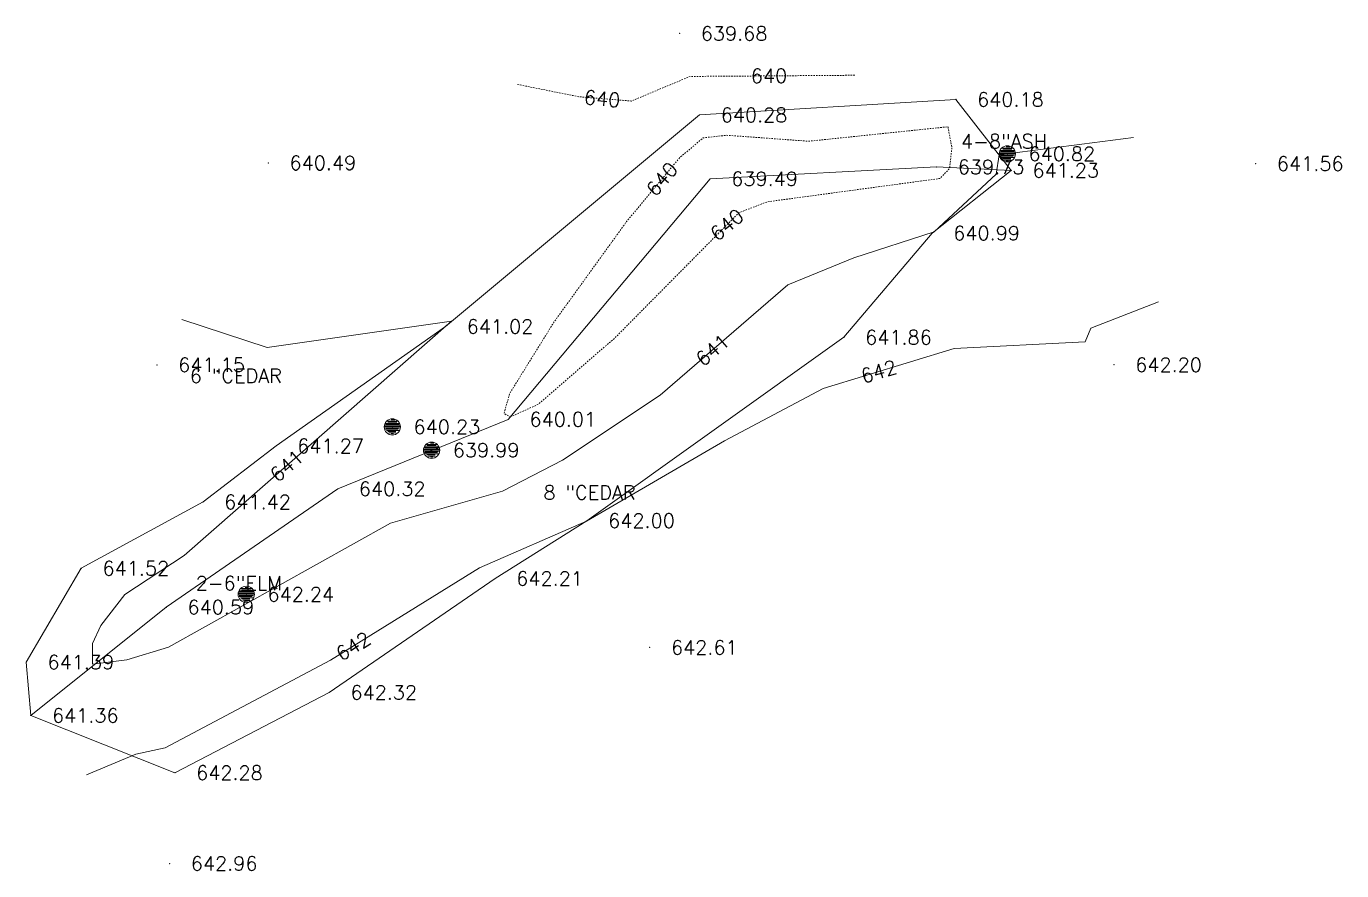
# Model space of a CAD drawing. Extents: x 2536931 to 2538613, y 7112513 to 7131087.
# Drawn here: x 2537875.4 to 2537987, y 7115050.5 to 7115122.2 of the extents above; entities that cross this region are included whole.
import ezdxf

# ---------------------------------------------------------------- set-up
doc = ezdxf.new("R2010")
doc.units = 0
doc.header["$MEASUREMENT"] = 0
doc.linetypes.add('HIDDEN2', pattern=[0.1875, 0.125, -0.0625])
for name, color, linetype, lineweight in [('PT', 7, 'Continuous', 0), ('PTELEV', 5, 'Continuous', 0), ('V-SITE-VEGE', 8, 'Continuous', 0), ('V-SITE-VEGE-DESC', 8, 'Continuous', 0), ('V-TINN-BRKL', 100, 'Continuous', 0), ('V-TOPO-MAJR', 252, 'HIDDEN2', 0), ('V-TOPO-MINR', 8, 'Continuous', 0)]:
    doc.layers.add(name, color=color, linetype=linetype, lineweight=lineweight)
doc.styles.add('PTXT', font='romans.shx')
doc.styles.add('ROMANS', font='romans.shx')

# ---------------------------------------------------------------- blocks, each defined once
blk = doc.blocks.new('TREE')
at = {"linetype": 'Continuous', "flags": 128}
blk.add_lwpolyline([(0.0345, 0, 1), (-0.0345, 0, 1), (0.0345, 0)], format="xyb", dxfattribs=at)
for points in [[(0.0345, 0.0049), (-0.0345, 0.0049)], [(-0.0345, 0), (0.0345, 0)], [(-0.0296, 0.0148), (0.0296, 0.0148)], [(0.0296, 0.0099), (-0.0296, 0.0099)], [(-0.0296, 0.0099), (0.0247, 0.0099)], [(-0.0296, 0.0049), (0.0247, 0.0049)], [(0.0247, 0.0247), (-0.0247, 0.0247)], [(-0.0197, 0.0197), (0.0197, 0.0197)], [(0.0148, 0.0197), (-0.0197, 0.0197)], [(0.0099, 0.0247), (-0.0099, 0.0247)], [(-0.0049, 0.0296), (0.0099, 0.0296)], [(-0.0296, -0.0049), (0.0296, -0.0049)], [(-0.0296, -0.0049), (0.0296, -0.0049)], [(-0.0296, -0.0099), (0.0247, -0.0099)], [(0.0197, -0.0148), (-0.0247, -0.0148)], [(0.0296, -0.0148), (-0.0247, -0.0148)], [(0.0148, -0.0197), (-0.0197, -0.0197)], [(-0.0148, -0.0247), (0.0148, -0.0247)], [(-0.0099, -0.0247), (0.0049, -0.0247)], [(-0.0049, -0.0296), (0.0049, -0.0296)]]:
    blk.add_lwpolyline(points, dxfattribs=at)

msp = doc.modelspace()

# ---------------------------------------------------------------- linework, layer by layer
at = {"layer": 'PT'}
for p in [(2537930.82, 7115121.6, 639.68), (2537954.27, 7115116, 640.18), (2537932.51, 7115114.68, 640.28), (2537895.91, 7115110.61, 640.49), (2537958.64, 7115111.38, 640.82), (2537979.72, 7115110.55, 641.56), (2537952.63, 7115110.27, 639.73), (2537958.97, 7115109.98, 641.23), (2537933.41, 7115109.26, 639.49), (2537952.25, 7115104.65, 640.99), (2537910.95, 7115096.73, 641.02), (2537944.77, 7115095.81, 641.86), (2537886.46, 7115093.47, 641.15), (2537967.7, 7115093.48, 642.2), (2537906.44, 7115088.21, 640.22), (2537916.28, 7115088.85, 640), (2537896.57, 7115086.59, 641.27), (2537909.77, 7115086.23, 639.99), (2537901.8, 7115082.95, 640.32), (2537890.37, 7115081.84, 641.42), (2537922.96, 7115080.25, 642), (2537880.04, 7115076.21, 641.52), (2537915.16, 7115075.34, 642.21), (2537894.04, 7115074, 642.24), (2537887.25, 7115072.91, 640.59), (2537928.29, 7115069.49, 642.61), (2537875.37, 7115068.25, 641.39), (2537901.08, 7115065.67, 642.31), (2537875.75, 7115063.72, 641.35), (2537887.98, 7115058.86, 642.28), (2537887.53, 7115051.15, 642.96)]:
    msp.add_point(p, dxfattribs=at)
at = {"layer": 'V-TINN-BRKL'}
for points in [[(2537958.97, 7115109.98, 641.23), (2537954.27, 7115116, 640.18), (2537932.51, 7115114.68, 640.28), (2537910.95, 7115096.73, 641.02), (2537896.57, 7115086.59, 641.27), (2537890.37, 7115081.84, 641.42), (2537880.04, 7115076.21, 641.52), (2537875.37, 7115068.25, 641.39), (2537875.75, 7115063.72, 641.35)], [(2537958.97, 7115109.98, 641.23), (2537952.63, 7115110.27, 639.73), (2537933.41, 7115109.26, 639.49), (2537916.28, 7115088.85, 640), (2537901.8, 7115082.95, 640.32), (2537887.25, 7115072.91, 640.59), (2537875.75, 7115063.72, 641.35)], [(2537958.97, 7115109.98, 641.23), (2537952.25, 7115104.65, 640.99), (2537944.77, 7115095.81, 641.86), (2537922.96, 7115080.25, 642), (2537915.16, 7115075.34, 642.21), (2537901.08, 7115065.67, 642.31), (2537887.98, 7115058.86, 642.28), (2537875.75, 7115063.72, 641.35)]]:
    msp.add_polyline3d(points, dxfattribs=at)
at = {"layer": 'V-TOPO-MAJR', "elevation": 640, "flags": 128}
msp.add_lwpolyline([(2537917.07, 7115117.27), (2537922.27, 7115116.23), (2537926.72, 7115115.86), (2537931.71, 7115117.95), (2537945.7, 7115118.05)], dxfattribs=at)
msp.add_lwpolyline([(2537916.45, 7115089.05), (2537918.83, 7115090.13), (2537925.32, 7115095.75), (2537935.85, 7115106.38), (2537938.26, 7115107.31), (2537952.92, 7115109.29), (2537953.72, 7115110.12), (2537953.94, 7115111.88), (2537953.6, 7115113.68), (2537941.78, 7115112.45), (2537934.81, 7115112.96), (2537932.83, 7115112.74), (2537930.83, 7115111.06), (2537926.32, 7115105.63), (2537920.15, 7115097.09), (2537916.39, 7115091.03), (2537915.92, 7115089.34)], close=True, dxfattribs=at)
at = {"layer": 'V-TOPO-MINR', "flags": 128}
for points, elevation in [([(2537888.58, 7115097.31), (2537895.8, 7115094.94), (2537911.45, 7115097.17), (2537888.78, 7115077.29), (2537883.73, 7115073.99), (2537881.69, 7115071.35), (2537881, 7115069.82), (2537881, 7115068.07), (2537883.89, 7115068.45), (2537887.43, 7115069.51), (2537906.27, 7115080.05), (2537915.78, 7115082.75), (2537920.89, 7115085.38), (2537929.17, 7115090.89), (2537940, 7115100.26), (2537945.62, 7115102.55), (2537952.42, 7115104.77), (2537957.68, 7115109.66), (2537957.95, 7115111.29), (2537969.35, 7115112.77)], 641), ([(2537880.48, 7115058.67), (2537884.66, 7115060.43), (2537887.15, 7115060.97), (2537901.2, 7115068.4), (2537913.85, 7115076.24), (2537922.93, 7115080.21), (2537934.62, 7115087.03), (2537943, 7115091.47), (2537954.13, 7115094.86), (2537965.26, 7115095.43), (2537965.72, 7115096.58), (2537971.47, 7115098.83)], 642)]:
    msp.add_lwpolyline(points, dxfattribs=dict(at, elevation=elevation))

# ---------------------------------------------------------------- block references
at = {"layer": 'V-SITE-VEGE', "xscale": 20, "yscale": 20, "zscale": 20}
for p in [(2537958.64, 7115111.38), (2537906.44, 7115088.21), (2537909.77, 7115086.23), (2537894.04, 7115074)]:
    msp.add_blockref('TREE', p, dxfattribs=at)

# ---------------------------------------------------------------- texts
at = {"layer": 'PTELEV', "style": 'PTXT'}
for s, p in [('639.68', (2537932.62, 7115121, 639.68)), ('640.18', (2537956.07, 7115115.4, 640.18)), ('640.28', (2537934.31, 7115114.08, 640.28)), ('640.82', (2537960.44, 7115110.78, 640.82)), ('640.49', (2537897.71, 7115110.01, 640.49)), ('639.73', (2537954.43, 7115109.67, 639.73)), ('641.23', (2537960.77, 7115109.38, 641.23)), ('641.56', (2537981.52, 7115109.95, 641.56)), ('639.49', (2537935.21, 7115108.66, 639.49)), ('640.99', (2537954.05, 7115104.05, 640.99)), ('641.02', (2537912.75, 7115096.13, 641.02)), ('641.86', (2537946.57, 7115095.21, 641.86)), ('641.15', (2537888.26, 7115092.87, 641.15)), ('642.20', (2537969.5, 7115092.88, 642.2)), ('640.01', (2537918.08, 7115088.25, 640)), ('640.23', (2537908.24, 7115087.61, 640.22)), ('641.27', (2537898.37, 7115085.99, 641.27)), ('639.99', (2537911.57, 7115085.63, 639.99)), ('640.32', (2537903.6, 7115082.35, 640.32)), ('641.42', (2537892.17, 7115081.24, 641.42)), ('642.00', (2537924.76, 7115079.65, 642)), ('641.52', (2537881.84, 7115075.61, 641.52)), ('642.21', (2537916.96, 7115074.74, 642.21)), ('642.24', (2537895.84, 7115073.4, 642.24)), ('640.59', (2537889.05, 7115072.31, 640.59)), ('642.61', (2537930.09, 7115068.89, 642.61)), ('641.39', (2537877.17, 7115067.65, 641.39)), ('642.32', (2537902.88, 7115065.07, 642.31)), ('641.36', (2537877.55, 7115063.12, 641.35)), ('642.28', (2537889.78, 7115058.26, 642.28)), ('642.96', (2537889.33, 7115050.55, 642.96))]:
    msp.add_text(s, height=1.2, dxfattribs=at).set_placement(p)
at = {"layer": 'V-SITE-VEGE-DESC', "char_height": 1.2, "attachment_point": 1, "style": 'ROMANS'}
for s, insert in [('4-8"ASH ', (2537954.71, 7115113.04)), ('6 "CEDAR ', (2537889.25, 7115093.14)), ('8 "CEDAR ', (2537919.27, 7115083.24)), ('2-6"ELM ', (2537889.75, 7115075.55))]:
    msp.add_mtext(s, dxfattribs=dict(at, insert=insert))
at = {"layer": 'V-TOPO-MAJR', "char_height": 1.2, "attachment_point": 5, "style": 'ROMANS'}
for insert, rotation in [((2537938.41, 7115118), 0.3925), ((2537924.25, 7115116.06), 354.7027), ((2537929.32, 7115109.23), 49.9827), ((2537934.83, 7115105.36), 40.204)]:
    msp.add_mtext('640', dxfattribs=dict(at, insert=insert, rotation=rotation))
at = {"layer": 'V-TOPO-MINR', "char_height": 1.2, "attachment_point": 5, "style": 'ROMANS'}
for s, insert, rotation in [('641', (2537933.61, 7115094.73), 40.8572), ('642', (2537947.73, 7115092.91), 16.9403), ('641', (2537897.47, 7115084.91), 41.2671), ('642', (2537903.12, 7115069.6), 31.5862)]:
    msp.add_mtext(s, dxfattribs=dict(at, insert=insert, rotation=rotation))

doc.saveas('drawing.dxf')
